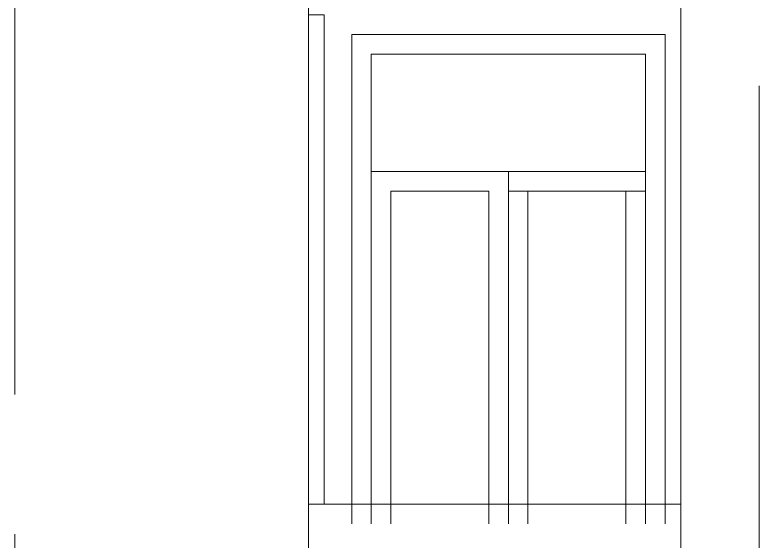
# Model space of a CAD drawing. Header units: millimetres. Extents: x -2100 to 124761, y -10432 to 93550.
# Drawn here: x 24950 to 26850, y 23206 to 24550 of the extents above; entities that cross this region are included whole.
import ezdxf

# ---------------------------------------------------------------- set-up
doc = ezdxf.new("R2010")
doc.units = ezdxf.units.MM
doc.linetypes.add('Centre', pattern=[31.75, 6.35, -4.7625, 15.875, -4.7625])
for name, color, linetype, lineweight in [('CUA', 31, 'Continuous', 9), ('NET-THAY', 2, 'Continuous', 9), ('TRUC', 225, 'Continuous', 5)]:
    doc.layers.add(name, color=color, linetype=linetype, lineweight=lineweight)

# ---------------------------------------------------------------- blocks, each defined once
blk = doc.blocks.new('X-PHONG NGU 1 - X-PHONG NGU 850-1366102-MẶT ĐỨNG TRỤC A-Q')
at = {"layer": 'CUA'}
for p, q in [((25809.9, 23250), (25809.9, 24500)), ((26609.9, 24500), (25809.9, 24500)), ((26609.9, 24500), (26609.9, 23250)), ((25859.9, 24450), (25859.9, 23250)), ((25859.9, 24450), (26559.9, 24450)), ((26559.9, 23250), (26559.9, 24450)), ((26209.9, 24150), (25859.9, 24150)), ((25859.9, 23250), (25859.9, 24150)), ((26209.9, 24150), (26209.9, 23250)), ((26209.9, 24150), (26559.9, 24150)), ((25909.9, 24100), (25909.9, 23250)), ((25909.9, 24100), (26159.9, 24100)), ((26159.9, 23250), (26159.9, 24100)), ((26209.9, 24100), (26559.9, 24100)), ((26259.9, 24100), (26509.9, 24100)), ((26259.9, 24100), (26259.9, 23250)), ((26509.9, 23250), (26509.9, 24100))]:
    blk.add_line(p, q, dxfattribs=at)
blk = doc.blocks.new('CUA SAN PHOI LUA1 - CUA SAN PHOI LUA 800-1384256-MẶT ĐỨNG TRỤC A-Q')
at = {"layer": 'CUA'}
for q in [(25699.9, 24550), (25739.9, 23300)]:
    blk.add_line((25739.9, 24550), q, dxfattribs=at)

msp = doc.modelspace()

# ---------------------------------------------------------------- linework, layer by layer
at = {"layer": 'NET-THAY'}
for p, q in [((25699.9, 21850), (25699.9, 25150)), ((25809.9, 24500), (26609.9, 24500)), ((25809.9, 23300), (25809.9, 24500)), ((26609.9, 24500), (26609.9, 23300)), ((26649.9, 23300), (25699.9, 23300))]:
    msp.add_line(p, q, dxfattribs=at)
msp.add_lwpolyline([(26649.9, 21850), (26649.9, 25150)], dxfattribs=at)
at = {"layer": 'TRUC', "linetype": 'Centre', "ltscale": 75}
for p, q in [((24949.9, -5827.8), (24949.9, 93540.4)), ((26849.9, -3849.3), (26849.9, 93540.4))]:
    msp.add_line(p, q, dxfattribs=at)

# ---------------------------------------------------------------- block references
at = {"layer": 'CUA'}
for name in ['CUA SAN PHOI LUA1 - CUA SAN PHOI LUA 800-1384256-MẶT ĐỨNG TRỤC A-Q', 'X-PHONG NGU 1 - X-PHONG NGU 850-1366102-MẶT ĐỨNG TRỤC A-Q']:
    msp.add_blockref(name, (0, 0), dxfattribs=at)

doc.saveas('drawing.dxf')
